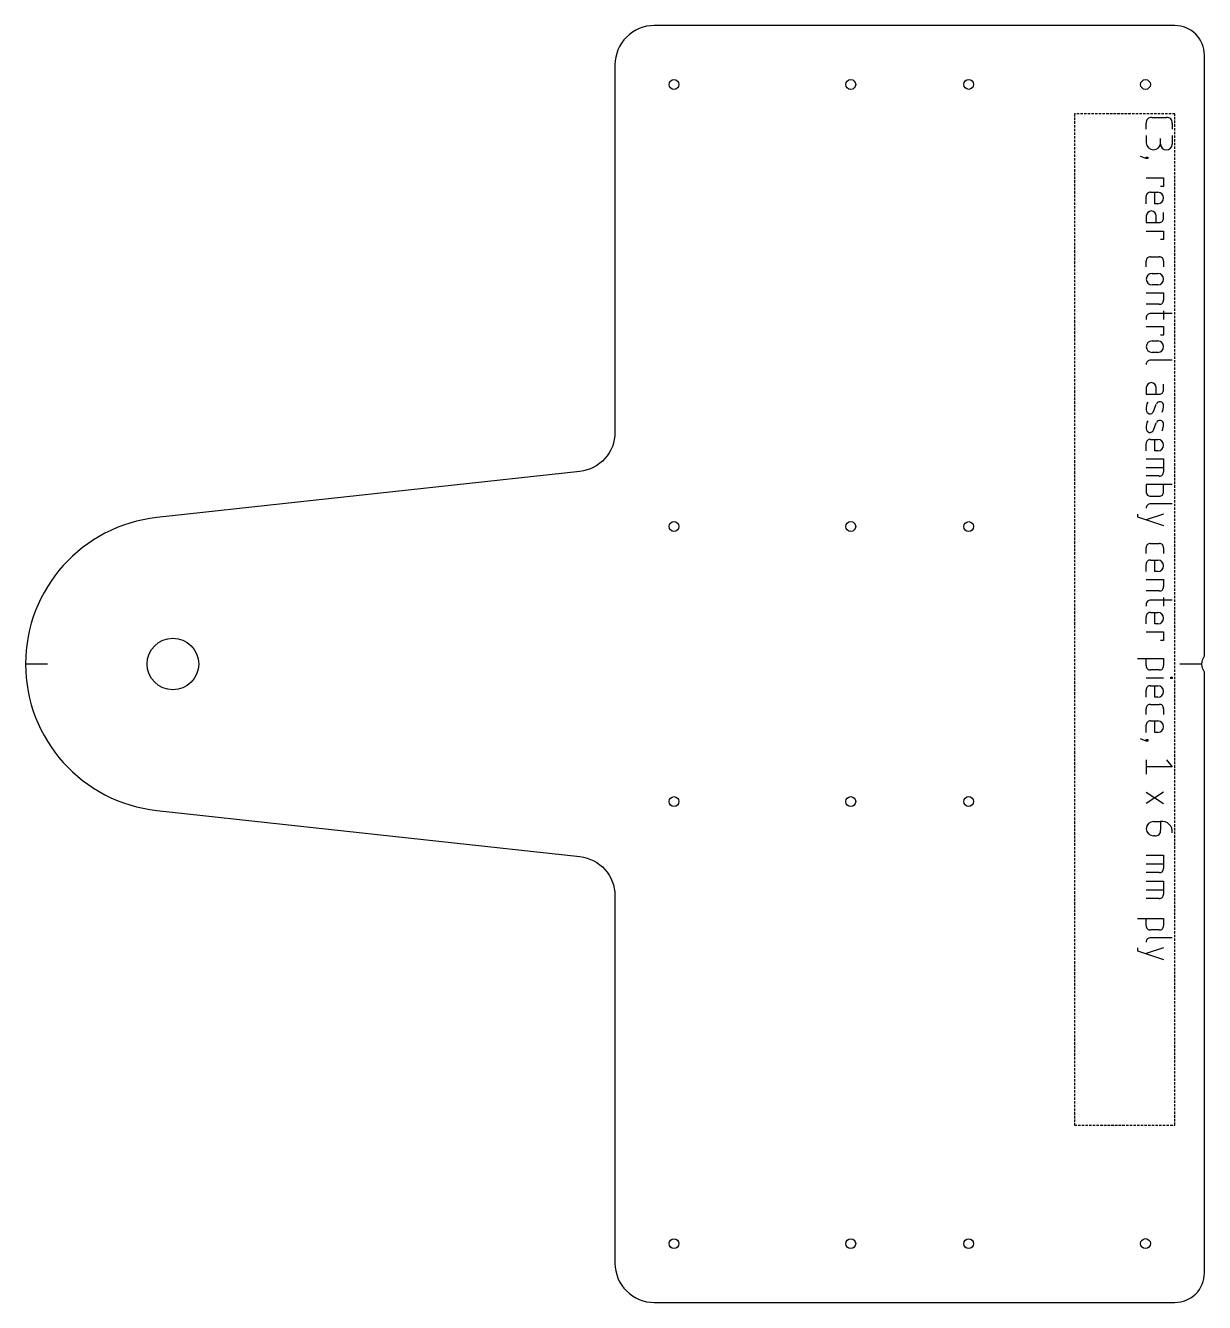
# Model space of a CAD drawing. Header units: millimetres. Extents: x -959 to -719, y -1133 to -873.
import ezdxf

# ---------------------------------------------------------------- set-up
doc = ezdxf.new("R2010")
doc.units = ezdxf.units.MM
doc.linetypes.add('DASHED', pattern=[0.75, 0.5, -0.25])
doc.layers.get('0').update_dxf_attribs({"linetype": 'CONTINUOUS'})
doc.layers.add('1', color=7, linetype='DASHED')

msp = doc.modelspace()

# ---------------------------------------------------------------- linework, layer by layer
for p, q in [((-730.37, -894.37), (-730.37, -893.2)), ((-729.2, -892.03), (-726.28, -892.03)), ((-725.11, -893.2), (-725.11, -894.37)), ((-730.37, -895.69), (-730.37, -897.15)), ((-727.45, -897.44), (-727.45, -896.27)), ((-725.11, -895.69), (-725.11, -897.44)), ((-730.37, -900.37), (-731.54, -899.93)), ((-730.37, -900.37), (-730.37, -900.07)), ((-730.37, -900.07), (-730.08, -900.07)), ((-730.08, -900.37), (-730.37, -900.37)), ((-730.08, -900.07), (-730.08, -900.37)), ((-730.37, -904.31), (-726.86, -904.31)), ((-726.86, -904.31), (-726.86, -906.07)), ((-729.5, -907.24), (-728.03, -907.24)), ((-728.62, -909.58), (-728.62, -907.24)), ((-726.86, -906.07), (-727.45, -906.07)), ((-730.37, -909.58), (-730.37, -908.12)), ((-728.03, -909.58), (-728.62, -909.58)), ((-730.37, -912.07), (-730.37, -913.38)), ((-728.33, -913.38), (-728.33, -912.07)), ((-726.86, -912.5), (-726.86, -911.33)), ((-730.37, -913.38), (-727.74, -913.38)), ((-730.37, -915.14), (-726.86, -915.14)), ((-726.86, -916.89), (-727.45, -916.89)), ((-726.86, -915.14), (-726.86, -916.89)), ((-730.37, -922.45), (-730.37, -921.28)), ((-729.5, -920.4), (-727.74, -920.4)), ((-726.86, -921.28), (-726.86, -922.45)), ((-729.2, -923.77), (-728.03, -923.77)), ((-730.37, -927.71), (-726.86, -927.71)), ((-728.03, -926.11), (-729.2, -926.11)), ((-726.86, -927.71), (-726.86, -929.18)), ((-727.74, -930.05), (-730.37, -930.05)), ((-730.37, -932.83), (-730.37, -933.13)), ((-725.11, -931.96), (-729.5, -931.96)), ((-726.86, -931.37), (-726.86, -933.13)), ((-730.37, -934.59), (-726.86, -934.59)), ((-726.86, -934.59), (-726.86, -936.34)), ((-729.2, -937.51), (-728.03, -937.51)), ((-726.86, -936.34), (-727.45, -936.34)), ((-728.03, -939.85), (-729.2, -939.85)), ((-725.11, -941.46), (-729.5, -941.46)), ((-726.86, -947.46), (-726.86, -946.29)), ((-730.37, -947.02), (-730.37, -948.34)), ((-730.37, -948.34), (-727.74, -948.34)), ((-728.33, -948.34), (-728.33, -947.02)), ((-728.91, -951.85), (-728.33, -950.38)), ((-728.91, -955.65), (-728.33, -954.19)), ((-730.37, -959.89), (-730.37, -958.43)), ((-729.5, -957.55), (-728.03, -957.55)), ((-728.62, -959.89), (-728.62, -957.55)), ((-730.37, -961.5), (-726.86, -961.5)), ((-728.03, -959.89), (-728.62, -959.89)), ((-726.86, -961.5), (-726.86, -964.13)), ((-730.37, -963.25), (-726.86, -963.25)), ((-727.74, -965.01), (-730.37, -965.01)), ((-725.11, -966.76), (-730.37, -966.76)), ((-730.37, -966.76), (-730.37, -968.23)), ((-726.86, -968.23), (-726.86, -966.76)), ((-729.5, -969.1), (-727.74, -969.1)), ((-725.11, -970.71), (-729.5, -970.71)), ((-732.13, -972.76), (-732.13, -973.34)), ((-732.13, -973.34), (-726.86, -975.1)), ((-726.86, -972.76), (-730.37, -973.93)), ((-730.37, -980.8), (-730.37, -979.63)), ((-729.5, -978.76), (-727.74, -978.76)), ((-726.86, -979.63), (-726.86, -980.8)), ((-729.5, -982.12), (-728.03, -982.12)), ((-728.62, -984.46), (-728.62, -982.12)), ((-730.37, -984.46), (-730.37, -983)), ((-728.03, -984.46), (-728.62, -984.46)), ((-730.37, -986.07), (-726.86, -986.07)), ((-726.86, -986.07), (-726.86, -987.53)), ((-727.74, -988.41), (-730.37, -988.41)), ((-725.11, -990.31), (-729.5, -990.31)), ((-726.86, -989.72), (-726.86, -991.48)), ((-730.37, -991.19), (-730.37, -991.48)), ((-729.5, -992.8), (-728.03, -992.8)), ((-728.62, -995.14), (-728.62, -992.8)), ((-730.37, -995.14), (-730.37, -993.67)), ((-728.03, -995.14), (-728.62, -995.14)), ((-730.37, -996.74), (-726.86, -996.74)), ((-726.86, -996.74), (-726.86, -998.5)), ((-726.86, -998.5), (-727.45, -998.5)), ((-954.03, -1003.29), (-958.53, -1003.29)), ((-732.13, -1002.16), (-726.86, -1002.16)), ((-730.37, -1003.62), (-730.37, -1002.16)), ((-726.86, -1002.16), (-726.86, -1003.62)), ((-719.03, -1003.29), (-723.53, -1003.29)), ((-730.37, -1006.1), (-726.86, -1006.1)), ((-727.74, -1004.5), (-729.5, -1004.5)), ((-725.4, -1005.96), (-725.11, -1005.96)), ((-725.4, -1006.25), (-725.4, -1005.96)), ((-725.11, -1005.96), (-725.11, -1006.25)), ((-730.37, -1010.05), (-730.37, -1008.59)), ((-729.5, -1007.71), (-728.03, -1007.71)), ((-728.62, -1010.05), (-728.62, -1007.71)), ((-725.11, -1006.25), (-725.4, -1006.25)), ((-728.03, -1010.05), (-728.62, -1010.05)), ((-730.37, -1013.56), (-730.37, -1012.39)), ((-729.5, -1011.52), (-727.74, -1011.52)), ((-726.86, -1012.39), (-726.86, -1013.56)), ((-730.37, -1017.22), (-730.37, -1015.76)), ((-729.5, -1014.88), (-728.03, -1014.88)), ((-728.62, -1017.22), (-728.62, -1014.88)), ((-730.37, -1018.97), (-731.54, -1018.54)), ((-730.37, -1018.97), (-730.37, -1018.68)), ((-730.37, -1018.68), (-730.08, -1018.68)), ((-730.08, -1018.97), (-730.37, -1018.97)), ((-730.08, -1018.68), (-730.08, -1018.97)), ((-728.03, -1017.22), (-728.62, -1017.22)), ((-730.37, -1022.78), (-730.37, -1025.7)), ((-725.11, -1024.24), (-730.37, -1024.24)), ((-726.28, -1022.78), (-725.11, -1024.24)), ((-730.37, -1029.36), (-726.86, -1031.7)), ((-726.86, -1029.36), (-730.37, -1031.7)), ((-728.91, -1035.35), (-727.45, -1035.35)), ((-727.45, -1035.35), (-727.45, -1037.11)), ((-728.62, -1038.28), (-728.91, -1038.28)), ((-730.37, -1042.23), (-726.86, -1042.23)), ((-726.86, -1042.23), (-726.86, -1044.86)), ((-730.37, -1043.98), (-726.86, -1043.98)), ((-727.74, -1045.74), (-730.37, -1045.74)), ((-730.37, -1047.49), (-726.86, -1047.49)), ((-726.86, -1047.49), (-726.86, -1050.13)), ((-730.37, -1049.25), (-726.86, -1049.25)), ((-727.74, -1051), (-730.37, -1051)), ((-732.13, -1055.1), (-726.86, -1055.1)), ((-730.37, -1056.56), (-730.37, -1055.1)), ((-726.86, -1055.1), (-726.86, -1056.56)), ((-727.74, -1057.44), (-729.5, -1057.44)), ((-725.11, -1059.05), (-729.5, -1059.05)), ((-732.13, -1061.09), (-732.13, -1061.68)), ((-732.13, -1061.68), (-726.86, -1063.43)), ((-726.86, -1061.09), (-730.37, -1062.26))]:
    msp.add_line(p, q)
msp.add_lwpolyline([(-718.53, -879.3, 0.414214), (-724.53, -873.3), (-830.53, -873.3, 0.414214), (-838.53, -881.3), (-838.53, -956.11, -0.382722), (-845.66, -964.07), (-931.78, -973.47, 0.896805), (-931.78, -1033.11), (-845.66, -1042.51, -0.382722), (-838.53, -1050.46), (-838.53, -1125.28, 0.414214), (-830.53, -1133.28), (-724.53, -1133.28, 0.414214), (-718.53, -1127.28), (-718.53, -1004.95, -0.301511), (-718.53, -1001.63)], format="xyb", close=True)
for centre, radius in [((-826.53, -885.3), 1), ((-790.53, -885.3), 1), ((-766.53, -885.29), 1), ((-730.53, -885.3), 1), ((-826.53, -975.29), 1), ((-790.53, -975.29), 1), ((-766.53, -975.3), 1), ((-928.53, -1003.29), 5.25), ((-826.53, -1031.29), 1), ((-790.53, -1031.29), 1), ((-766.53, -1031.28), 1), ((-826.53, -1121.29), 1), ((-790.53, -1121.29), 1), ((-766.53, -1121.29), 1), ((-730.53, -1121.28), 1)]:
    msp.add_circle(centre, radius)
for centre, radius, start, end in [((-729.35, -893.06), 1.04, 82.2314, 187.7686), ((-726.14, -893.06), 1.04, -7.7686, 97.7686), ((-728.91, -897.15), 1.46, -180, 0), ((-726.28, -897.44), 1.17, -180, 0), ((-729.6, -908.01), 0.779, 82.2314, 187.7686), ((-728.03, -908.41), 1.17, -90, 90), ((-729.35, -912.07), 1.02, 0, 180), ((-727.64, -912.61), 0.779, -97.7686, 7.7686), ((-729.6, -921.17), 0.779, 82.2314, 187.7686), ((-727.64, -921.17), 0.779, -7.7686, 97.7686), ((-729.2, -924.94), 1.17, 90, 270), ((-728.03, -924.94), 1.17, -90, 90), ((-727.64, -929.28), 0.779, -97.7686, 7.7686), ((-729.6, -932.73), 0.779, 82.2314, 187.7686), ((-729.2, -938.68), 1.17, 90, 270), ((-728.03, -938.68), 1.17, -90, 90), ((-729.6, -942.23), 0.779, 82.2314, 187.7686), ((-729.35, -947.02), 1.02, 0, 180), ((-727.64, -947.56), 0.779, -97.7686, 7.7686), ((-727.28, -951.29), 3.11, 154.4468, 184.9435), ((-727.61, -950.62), 0.752, -4.1274, 161.5075), ((-729.58, -950.76), 2.72, -26.8899, 1.8323), ((-727.28, -955.09), 3.11, 154.4468, 184.9435), ((-729.62, -951.6), 0.753, 176.3821, 340.998), ((-727.61, -954.42), 0.752, -4.1274, 161.5075), ((-729.62, -955.4), 0.753, 176.3821, 340.998), ((-729.58, -954.57), 2.72, -26.8899, 1.8323), ((-729.6, -958.32), 0.779, 82.2314, 187.7686), ((-728.03, -958.72), 1.17, -90, 90), ((-727.64, -964.24), 0.779, -97.7686, 7.7686), ((-729.6, -968.33), 0.779, 172.2314, 277.7686), ((-727.64, -968.33), 0.779, -97.7686, 7.7686), ((-729.6, -971.48), 0.779, 82.2314, 187.7686), ((-729.6, -979.53), 0.779, 82.2314, 187.7686), ((-727.64, -979.53), 0.779, -7.7686, 97.7686), ((-729.6, -982.89), 0.779, 82.2314, 187.7686), ((-728.03, -983.29), 1.17, -90, 90), ((-727.64, -987.64), 0.779, -97.7686, 7.7686), ((-729.6, -991.08), 0.779, 82.2314, 187.7686), ((-729.6, -993.57), 0.779, 82.2314, 187.7686), ((-728.03, -993.97), 1.17, -90, 90), ((-729.6, -1003.72), 0.779, 172.2314, 277.7686), ((-727.64, -1003.72), 0.779, -97.7686, 7.7686), ((-729.6, -1008.49), 0.779, 82.2314, 187.7686), ((-728.03, -1008.88), 1.17, -90, 90), ((-729.6, -1012.29), 0.779, 82.2314, 187.7686), ((-727.64, -1012.29), 0.779, -7.7686, 97.7686), ((-729.6, -1015.65), 0.779, 82.2314, 187.7686), ((-728.03, -1016.05), 1.17, -90, 90), ((-728.91, -1036.82), 1.46, 90, 270), ((-728.48, -1037.25), 1.04, -97.7686, 7.7686), ((-727.17, -1037.41), 2.08, -7.7686, 97.7686), ((-727.64, -1044.97), 0.779, -97.7686, 7.7686), ((-727.64, -1050.23), 0.779, -97.7686, 7.7686), ((-729.6, -1056.67), 0.779, 172.2314, 277.7686), ((-727.64, -1056.67), 0.779, -97.7686, 7.7686), ((-729.6, -1059.82), 0.779, 82.2314, 187.7686)]:
    msp.add_arc(centre, radius, start, end)
at = {"layer": '1'}
for p, q in [((-745, -891.3), (-745, -1097.16)), ((-724.53, -891.3), (-745, -891.3)), ((-724.53, -1097.16), (-724.53, -891.3)), ((-745, -1097.16), (-724.53, -1097.16))]:
    msp.add_line(p, q, dxfattribs=at)

doc.saveas('drawing.dxf')
